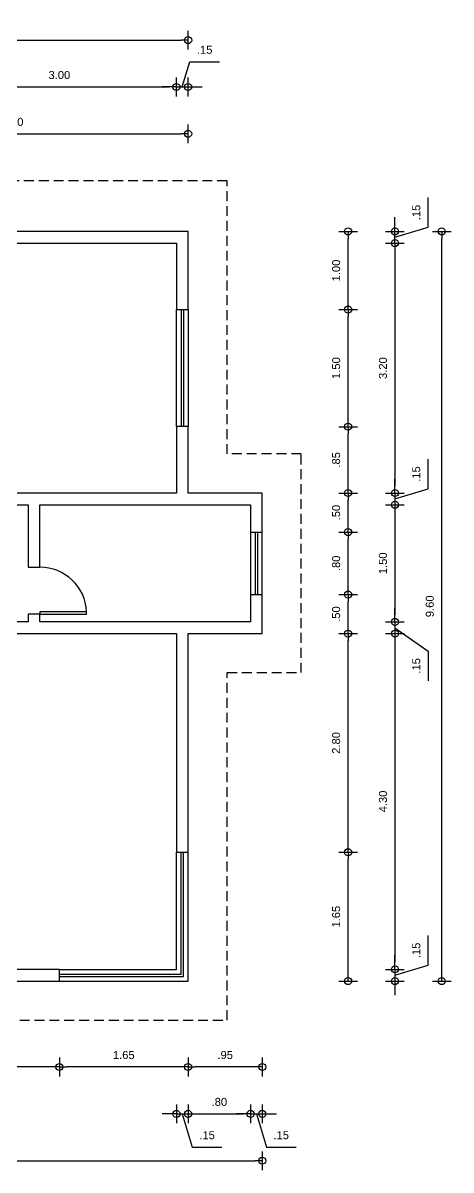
# Model space of a CAD drawing. Header units: millimetres. Extents: x -925 to 15138, y -9982 to 4708.
# Drawn here: x 9651 to 15138, y -9982 to 4708 of the extents above; entities that cross this region are included whole.
import ezdxf

# ---------------------------------------------------------------- set-up
doc = ezdxf.new("R2010")
doc.units = ezdxf.units.MM
doc.header["$LTSCALE"] = 5
doc.linetypes.add('DASHEDX2', pattern=[38.1, 25.4, -12.7])
for name, color, linetype in [('coberta', 7, 'DASHEDX2'), ('dimensoes', 7, 'Continuous'), ('janela alta', 7, 'Continuous'), ('janela baixa', 7, 'Continuous'), ('parede baixa', 7, 'Continuous'), ('paredes', 7, 'Continuous'), ('portas', 7, 'Continuous')]:
    doc.layers.add(name, color=color, linetype=linetype)
doc.styles.get("Standard").update_dxf_attribs({"font": 'Arial.ttf'})
doc.dimstyles.new('ISO-25', dxfattribs={"dimtxt": 102.5, "dimasz": 90.5, "dimexe": 120, "dimexo": 0.625, "dimgap": 100.625, "dimtad": 1, "dimlfac": 0.001, "dimzin": 4, "dimdsep": 46, "dimtxsty": 'Standard', "dimblk": 'ORIGIN', "dimblk1": 'ORIGIN', "dimblk2": 'ORIGIN', "dimcen": 2.5, "dimazin": 0, "dimtfac": 1, "dimtmove": 0, "dimatfit": 3, "dimldrblk": 'ORIGIN', "dimfxl": 120, "dimfxlon": 1, "dimarcsym": 0})

# ---------------------------------------------------------------- blocks, each defined once
blk = doc.blocks.new('_Origin')
at = {"color": 0, "linetype": 'ByBlock', "lineweight": -2}
blk.add_line((0, 0), (-1, 0), dxfattribs=at)
blk.add_circle((0, 0), 0.5, dxfattribs=at)
blk = doc.blocks.new('*D1')
at = {"layer": 'Defpoints', "color": 0, "transparency": 16777216}
for p in [(1918, -912), (12718, -3112), (12718, -9862)]:
    blk.add_point(p, dxfattribs=at)
at = {"layer": 'dimensoes', "color": 0, "lineweight": -2, "transparency": 16777216}
for p, q in [((1918, -9742), (1918, -9982)), ((12718, -9742), (12718, -9982)), ((2008, -9862), (12627, -9862))]:
    blk.add_line(p, q, dxfattribs=at)
at = {"layer": 'dimensoes', "color": 0, "lineweight": -2, "transparency": 16777216, "xscale": 90.5, "yscale": 90.5, "zscale": 90.5, "rotation": 180}
blk.add_blockref('_Origin', (1918, -9862), dxfattribs=at)
at = {"layer": 'dimensoes', "color": 0, "lineweight": -2, "transparency": 16777216, "xscale": 90.5, "yscale": 90.5, "zscale": 90.5}
blk.add_blockref('_Origin', (12718, -9862), dxfattribs=at)
at = {"layer": 'dimensoes', "color": 0, "transparency": 16777216, "insert": (7318, -9709), "char_height": 102.5, "attachment_point": 5}
blk.add_mtext('10.80', dxfattribs=at)
blk = doc.blocks.new('*D4')
at = {"layer": 'Defpoints', "color": 0, "transparency": 16777216}
for p in [(11768, -3112), (12718, -3112), (11768, -8662)]:
    blk.add_point(p, dxfattribs=at)
at = {"layer": 'dimensoes', "color": 0, "lineweight": -2, "transparency": 16777216}
for p, q in [((11768, -8542), (11768, -8782)), ((12627, -8662), (11858, -8662)), ((12718, -8542), (12718, -8782))]:
    blk.add_line(p, q, dxfattribs=at)
at = {"layer": 'dimensoes', "color": 0, "lineweight": -2, "transparency": 16777216, "xscale": 90.5, "yscale": 90.5, "zscale": 90.5, "rotation": 180}
blk.add_blockref('_Origin', (11768, -8662), dxfattribs=at)
at = {"layer": 'dimensoes', "color": 0, "lineweight": -2, "transparency": 16777216, "xscale": 90.5, "yscale": 90.5, "zscale": 90.5}
blk.add_blockref('_Origin', (12718, -8662), dxfattribs=at)
at = {"layer": 'dimensoes', "color": 0, "transparency": 16777216, "insert": (12243, -8509), "char_height": 102.5, "attachment_point": 5}
blk.add_mtext('.95', dxfattribs=at)
blk = doc.blocks.new('*D5')
at = {"layer": 'Defpoints', "color": 0, "transparency": 16777216}
for p in [(11768, -3112), (10118, -7562), (10118, -8662)]:
    blk.add_point(p, dxfattribs=at)
at = {"layer": 'dimensoes', "color": 0, "lineweight": -2, "transparency": 16777216}
for p, q in [((10118, -8542), (10118, -8782)), ((11677, -8662), (10208, -8662)), ((11768, -8542), (11768, -8782))]:
    blk.add_line(p, q, dxfattribs=at)
at = {"layer": 'dimensoes', "color": 0, "lineweight": -2, "transparency": 16777216, "xscale": 90.5, "yscale": 90.5, "zscale": 90.5, "rotation": 180}
blk.add_blockref('_Origin', (10118, -8662), dxfattribs=at)
at = {"layer": 'dimensoes', "color": 0, "lineweight": -2, "transparency": 16777216, "xscale": 90.5, "yscale": 90.5, "zscale": 90.5}
blk.add_blockref('_Origin', (11768, -8662), dxfattribs=at)
at = {"layer": 'dimensoes', "color": 0, "transparency": 16777216, "insert": (10943, -8509), "char_height": 102.5, "attachment_point": 5}
blk.add_mtext('1.65', dxfattribs=at)
blk = doc.blocks.new('*D6')
at = {"layer": 'Defpoints', "color": 0, "transparency": 16777216}
for p in [(8468, -7562), (10118, -7562), (8468, -8662)]:
    blk.add_point(p, dxfattribs=at)
at = {"layer": 'dimensoes', "color": 0, "lineweight": -2, "transparency": 16777216}
for p, q in [((8468, -8542), (8468, -8782)), ((10027, -8662), (8558, -8662)), ((10118, -8542), (10118, -8782))]:
    blk.add_line(p, q, dxfattribs=at)
at = {"layer": 'dimensoes', "color": 0, "lineweight": -2, "transparency": 16777216, "xscale": 90.5, "yscale": 90.5, "zscale": 90.5, "rotation": 180}
blk.add_blockref('_Origin', (8468, -8662), dxfattribs=at)
at = {"layer": 'dimensoes', "color": 0, "lineweight": -2, "transparency": 16777216, "xscale": 90.5, "yscale": 90.5, "zscale": 90.5}
blk.add_blockref('_Origin', (10118, -8662), dxfattribs=at)
at = {"layer": 'dimensoes', "color": 0, "transparency": 16777216, "insert": (9293, -8509), "char_height": 102.5, "attachment_point": 5}
blk.add_mtext('1.65', dxfattribs=at)
blk = doc.blocks.new('*D16')
at = {"layer": 'Defpoints', "color": 0, "transparency": 16777216}
for p in [(11618, -5912), (11768, -5912), (11768, -9262)]:
    blk.add_point(p, dxfattribs=at)
at = {"layer": 'dimensoes', "color": 0, "lineweight": -2, "transparency": 16777216}
for p, q in [((11618, -9142), (11618, -9382)), ((11768, -9142), (11768, -9382)), ((11527, -9262), (11437, -9262)), ((11618, -9262), (11768, -9262)), ((11618, -9262), (11768, -9262)), ((11693, -9262), (11821, -9689)), ((11858, -9262), (11949, -9262)), ((11821, -9689), (12201, -9689))]:
    blk.add_line(p, q, dxfattribs=at)
at = {"layer": 'dimensoes', "color": 0, "lineweight": -2, "transparency": 16777216, "xscale": 90.5, "yscale": 90.5, "zscale": 90.5}
blk.add_blockref('_Origin', (11618, -9262), dxfattribs=at)
at = {"layer": 'dimensoes', "color": 0, "lineweight": -2, "transparency": 16777216, "xscale": 90.5, "yscale": 90.5, "zscale": 90.5, "rotation": 180}
blk.add_blockref('_Origin', (11768, -9262), dxfattribs=at)
at = {"layer": 'dimensoes', "color": 0, "transparency": 16777216, "insert": (12011, -9536), "char_height": 102.5, "attachment_point": 5}
blk.add_mtext('.15', dxfattribs=at)
blk = doc.blocks.new('*D17')
at = {"layer": 'Defpoints', "color": 0, "transparency": 16777216}
for p in [(12568, -2962), (11768, -5912), (12568, -9262)]:
    blk.add_point(p, dxfattribs=at)
at = {"layer": 'dimensoes', "color": 0, "lineweight": -2, "transparency": 16777216}
for p, q in [((11768, -9142), (11768, -9382)), ((12568, -9142), (12568, -9382)), ((11858, -9262), (12477, -9262))]:
    blk.add_line(p, q, dxfattribs=at)
at = {"layer": 'dimensoes', "color": 0, "lineweight": -2, "transparency": 16777216, "xscale": 90.5, "yscale": 90.5, "zscale": 90.5, "rotation": 180}
blk.add_blockref('_Origin', (11768, -9262), dxfattribs=at)
at = {"layer": 'dimensoes', "color": 0, "lineweight": -2, "transparency": 16777216, "xscale": 90.5, "yscale": 90.5, "zscale": 90.5}
blk.add_blockref('_Origin', (12568, -9262), dxfattribs=at)
at = {"layer": 'dimensoes', "color": 0, "transparency": 16777216, "insert": (12168, -9109), "char_height": 102.5, "attachment_point": 5}
blk.add_mtext('.80', dxfattribs=at)
blk = doc.blocks.new('*D18')
at = {"layer": 'Defpoints', "color": 0, "transparency": 16777216}
for p in [(12568, -2962), (12718, -3112), (12718, -9262)]:
    blk.add_point(p, dxfattribs=at)
at = {"layer": 'dimensoes', "color": 0, "lineweight": -2, "transparency": 16777216}
for p, q in [((12568, -9142), (12568, -9382)), ((12718, -9142), (12718, -9382)), ((12477, -9262), (12387, -9262)), ((12568, -9262), (12718, -9262)), ((12568, -9262), (12718, -9262)), ((12643, -9262), (12771, -9689)), ((12808, -9262), (12899, -9262)), ((12771, -9689), (13151, -9689))]:
    blk.add_line(p, q, dxfattribs=at)
at = {"layer": 'dimensoes', "color": 0, "lineweight": -2, "transparency": 16777216, "xscale": 90.5, "yscale": 90.5, "zscale": 90.5}
blk.add_blockref('_Origin', (12568, -9262), dxfattribs=at)
at = {"layer": 'dimensoes', "color": 0, "lineweight": -2, "transparency": 16777216, "xscale": 90.5, "yscale": 90.5, "zscale": 90.5, "rotation": 180}
blk.add_blockref('_Origin', (12718, -9262), dxfattribs=at)
at = {"layer": 'dimensoes', "color": 0, "transparency": 16777216, "insert": (12961, -9536), "char_height": 102.5, "attachment_point": 5}
blk.add_mtext('.15', dxfattribs=at)
blk = doc.blocks.new('*D19')
at = {"layer": 'Defpoints', "color": 0, "transparency": 16777216}
for p in [(11768, -5912), (13818, -5912), (11768, -7562)]:
    blk.add_point(p, dxfattribs=at)
at = {"layer": 'dimensoes', "color": 0, "lineweight": -2, "transparency": 16777216}
for p, q in [((13698, -5912), (13938, -5912)), ((13818, -7471), (13818, -6002)), ((13698, -7562), (13938, -7562))]:
    blk.add_line(p, q, dxfattribs=at)
at = {"layer": 'dimensoes', "color": 0, "lineweight": -2, "transparency": 16777216, "xscale": 90.5, "yscale": 90.5, "zscale": 90.5}
for p, rotation in [((13818, -5912), 90), ((13818, -7562), 270)]:
    blk.add_blockref('_Origin', p, dxfattribs=dict(at, rotation=rotation))
at = {"layer": 'dimensoes', "color": 0, "transparency": 16777216, "insert": (13665, -6737), "char_height": 102.5, "attachment_point": 5, "rotation": 90}
blk.add_mtext('1.65', dxfattribs=at)
blk = doc.blocks.new('*D20')
at = {"layer": 'Defpoints', "color": 0, "transparency": 16777216}
for p in [(12718, -3112), (13818, -3112), (11768, -5912)]:
    blk.add_point(p, dxfattribs=at)
at = {"layer": 'dimensoes', "color": 0, "lineweight": -2, "transparency": 16777216}
for p, q in [((13698, -3112), (13938, -3112)), ((13818, -5821), (13818, -3202)), ((13698, -5912), (13938, -5912))]:
    blk.add_line(p, q, dxfattribs=at)
at = {"layer": 'dimensoes', "color": 0, "lineweight": -2, "transparency": 16777216, "xscale": 90.5, "yscale": 90.5, "zscale": 90.5}
for p, rotation in [((13818, -3112), 90), ((13818, -5912), 270)]:
    blk.add_blockref('_Origin', p, dxfattribs=dict(at, rotation=rotation))
at = {"layer": 'dimensoes', "color": 0, "transparency": 16777216, "insert": (13665, -4512), "char_height": 102.5, "attachment_point": 5, "rotation": 90}
blk.add_mtext('2.80', dxfattribs=at)
blk = doc.blocks.new('*D21')
at = {"layer": 'Defpoints', "color": 0, "transparency": 16777216}
for p in [(12718, -2612), (13818, -2612), (12718, -3112)]:
    blk.add_point(p, dxfattribs=at)
at = {"layer": 'dimensoes', "color": 0, "lineweight": -2, "transparency": 16777216}
for p, q in [((13698, -2612), (13938, -2612)), ((13818, -3021), (13818, -2702)), ((13698, -3112), (13938, -3112))]:
    blk.add_line(p, q, dxfattribs=at)
at = {"layer": 'dimensoes', "color": 0, "lineweight": -2, "transparency": 16777216, "xscale": 90.5, "yscale": 90.5, "zscale": 90.5}
for p, rotation in [((13818, -2612), 90), ((13818, -3112), 270)]:
    blk.add_blockref('_Origin', p, dxfattribs=dict(at, rotation=rotation))
at = {"layer": 'dimensoes', "color": 0, "transparency": 16777216, "insert": (13665, -2862), "char_height": 102.5, "attachment_point": 5, "rotation": 90}
blk.add_mtext('.50', dxfattribs=at)
blk = doc.blocks.new('*D22')
at = {"layer": 'Defpoints', "color": 0, "transparency": 16777216}
for p in [(12718, -1812), (13818, -1812), (12718, -2612)]:
    blk.add_point(p, dxfattribs=at)
at = {"layer": 'dimensoes', "color": 0, "lineweight": -2, "transparency": 16777216}
for p, q in [((13698, -1812), (13938, -1812)), ((13818, -2521), (13818, -1902)), ((13698, -2612), (13938, -2612))]:
    blk.add_line(p, q, dxfattribs=at)
at = {"layer": 'dimensoes', "color": 0, "lineweight": -2, "transparency": 16777216, "xscale": 90.5, "yscale": 90.5, "zscale": 90.5}
for p, rotation in [((13818, -1812), 90), ((13818, -2612), 270)]:
    blk.add_blockref('_Origin', p, dxfattribs=dict(at, rotation=rotation))
at = {"layer": 'dimensoes', "color": 0, "transparency": 16777216, "insert": (13665, -2212), "char_height": 102.5, "attachment_point": 5, "rotation": 90}
blk.add_mtext('.80', dxfattribs=at)
blk = doc.blocks.new('*D23')
at = {"layer": 'Defpoints', "color": 0, "transparency": 16777216}
for p in [(12718, -1312), (13818, -1312), (12718, -1812)]:
    blk.add_point(p, dxfattribs=at)
at = {"layer": 'dimensoes', "color": 0, "lineweight": -2, "transparency": 16777216}
for p, q in [((13698, -1312), (13938, -1312)), ((13818, -1721), (13818, -1402)), ((13698, -1812), (13938, -1812))]:
    blk.add_line(p, q, dxfattribs=at)
at = {"layer": 'dimensoes', "color": 0, "lineweight": -2, "transparency": 16777216, "xscale": 90.5, "yscale": 90.5, "zscale": 90.5}
for p, rotation in [((13818, -1312), 90), ((13818, -1812), 270)]:
    blk.add_blockref('_Origin', p, dxfattribs=dict(at, rotation=rotation))
at = {"layer": 'dimensoes', "color": 0, "transparency": 16777216, "insert": (13665, -1562), "char_height": 102.5, "attachment_point": 5, "rotation": 90}
blk.add_mtext('.50', dxfattribs=at)
blk = doc.blocks.new('*D24')
at = {"layer": 'Defpoints', "color": 0, "transparency": 16777216}
for p in [(11768, -462), (13818, -462), (12718, -1312)]:
    blk.add_point(p, dxfattribs=at)
at = {"layer": 'dimensoes', "color": 0, "lineweight": -2, "transparency": 16777216}
for p, q in [((13698, -462), (13938, -462)), ((13818, -1221), (13818, -552)), ((13698, -1312), (13938, -1312))]:
    blk.add_line(p, q, dxfattribs=at)
at = {"layer": 'dimensoes', "color": 0, "lineweight": -2, "transparency": 16777216, "xscale": 90.5, "yscale": 90.5, "zscale": 90.5}
for p, rotation in [((13818, -462), 90), ((13818, -1312), 270)]:
    blk.add_blockref('_Origin', p, dxfattribs=dict(at, rotation=rotation))
at = {"layer": 'dimensoes', "color": 0, "transparency": 16777216, "insert": (13665, -887), "char_height": 102.5, "attachment_point": 5, "rotation": 90}
blk.add_mtext('.85', dxfattribs=at)
blk = doc.blocks.new('*D25')
at = {"layer": 'Defpoints', "color": 0, "transparency": 16777216}
for p in [(11768, 1038), (13818, 1038), (11768, -462)]:
    blk.add_point(p, dxfattribs=at)
at = {"layer": 'dimensoes', "color": 0, "lineweight": -2, "transparency": 16777216}
for p, q in [((13698, 1038), (13938, 1038)), ((13818, -371), (13818, 948)), ((13698, -462), (13938, -462))]:
    blk.add_line(p, q, dxfattribs=at)
at = {"layer": 'dimensoes', "color": 0, "lineweight": -2, "transparency": 16777216, "xscale": 90.5, "yscale": 90.5, "zscale": 90.5}
for p, rotation in [((13818, 1038), 90), ((13818, -462), 270)]:
    blk.add_blockref('_Origin', p, dxfattribs=dict(at, rotation=rotation))
at = {"layer": 'dimensoes', "color": 0, "transparency": 16777216, "insert": (13665, 288), "char_height": 102.5, "attachment_point": 5, "rotation": 90}
blk.add_mtext('1.50', dxfattribs=at)
blk = doc.blocks.new('*D26')
at = {"layer": 'Defpoints', "color": 0, "transparency": 16777216}
for p in [(11768, 2038), (13818, 2038), (11768, 1038)]:
    blk.add_point(p, dxfattribs=at)
at = {"layer": 'dimensoes', "color": 0, "lineweight": -2, "transparency": 16777216}
for p, q in [((13698, 2038), (13938, 2038)), ((13818, 1129), (13818, 1948)), ((13698, 1038), (13938, 1038))]:
    blk.add_line(p, q, dxfattribs=at)
at = {"layer": 'dimensoes', "color": 0, "lineweight": -2, "transparency": 16777216, "xscale": 90.5, "yscale": 90.5, "zscale": 90.5}
for p, rotation in [((13818, 2038), 90), ((13818, 1038), 270)]:
    blk.add_blockref('_Origin', p, dxfattribs=dict(at, rotation=rotation))
at = {"layer": 'dimensoes', "color": 0, "transparency": 16777216, "insert": (13665, 1538), "char_height": 102.5, "attachment_point": 5, "rotation": 90}
blk.add_mtext('1.00', dxfattribs=at)
blk = doc.blocks.new('*D27')
at = {"layer": 'Defpoints', "color": 0, "transparency": 16777216}
for p in [(11574, 2038), (15018, 2038), (11574, -7562)]:
    blk.add_point(p, dxfattribs=at)
at = {"layer": 'dimensoes', "color": 0, "lineweight": -2, "transparency": 16777216}
for p, q in [((14898, 2038), (15138, 2038)), ((15018, -7471), (15018, 1948)), ((14898, -7562), (15138, -7562))]:
    blk.add_line(p, q, dxfattribs=at)
at = {"layer": 'dimensoes', "color": 0, "lineweight": -2, "transparency": 16777216, "xscale": 90.5, "yscale": 90.5, "zscale": 90.5}
for p, rotation in [((15018, 2038), 90), ((15018, -7562), 270)]:
    blk.add_blockref('_Origin', p, dxfattribs=dict(at, rotation=rotation))
at = {"layer": 'dimensoes', "color": 0, "transparency": 16777216, "insert": (14865, -2762), "char_height": 102.5, "attachment_point": 5, "rotation": 90}
blk.add_mtext('9.60', dxfattribs=at)
blk = doc.blocks.new('*D29')
at = {"layer": 'Defpoints', "color": 0, "transparency": 16777216}
for p in [(11618, 1888), (11618, -1312), (14418, -1312)]:
    blk.add_point(p, dxfattribs=at)
at = {"layer": 'dimensoes', "color": 0, "lineweight": -2, "transparency": 16777216}
for p, q in [((14298, 1888), (14538, 1888)), ((14418, 1798), (14418, -1221)), ((14298, -1312), (14538, -1312))]:
    blk.add_line(p, q, dxfattribs=at)
at = {"layer": 'dimensoes', "color": 0, "lineweight": -2, "transparency": 16777216, "xscale": 90.5, "yscale": 90.5, "zscale": 90.5}
for p, rotation in [((14418, 1888), 90), ((14418, -1312), 270)]:
    blk.add_blockref('_Origin', p, dxfattribs=dict(at, rotation=rotation))
at = {"layer": 'dimensoes', "color": 0, "transparency": 16777216, "insert": (14265, 288), "char_height": 102.5, "attachment_point": 5, "rotation": 90}
blk.add_mtext('3.20', dxfattribs=at)
blk = doc.blocks.new('*D30')
at = {"layer": 'Defpoints', "color": 0, "transparency": 16777216}
for p in [(11618, -1312), (12568, -1462), (14418, -1462)]:
    blk.add_point(p, dxfattribs=at)
at = {"layer": 'dimensoes', "color": 0, "lineweight": -2, "transparency": 16777216}
for p, q in [((14844, -1259), (14844, -878)), ((14418, -1221), (14418, -1131)), ((14298, -1312), (14538, -1312)), ((14418, -1387), (14844, -1259)), ((14418, -1312), (14418, -1462)), ((14418, -1312), (14418, -1462)), ((14298, -1462), (14538, -1462)), ((14418, -1552), (14418, -1643))]:
    blk.add_line(p, q, dxfattribs=at)
at = {"layer": 'dimensoes', "color": 0, "lineweight": -2, "transparency": 16777216, "xscale": 90.5, "yscale": 90.5, "zscale": 90.5}
for p, rotation in [((14418, -1312), 270), ((14418, -1462), 90)]:
    blk.add_blockref('_Origin', p, dxfattribs=dict(at, rotation=rotation))
at = {"layer": 'dimensoes', "color": 0, "transparency": 16777216, "insert": (14692, -1069), "char_height": 102.5, "attachment_point": 5, "rotation": 90}
blk.add_mtext('.15', dxfattribs=at)
blk = doc.blocks.new('*D31')
at = {"layer": 'Defpoints', "color": 0, "transparency": 16777216}
for p in [(12568, -1462), (12568, -2962), (14418, -2962)]:
    blk.add_point(p, dxfattribs=at)
at = {"layer": 'dimensoes', "color": 0, "lineweight": -2, "transparency": 16777216}
for p, q in [((14298, -1462), (14538, -1462)), ((14418, -1552), (14418, -2871)), ((14298, -2962), (14538, -2962))]:
    blk.add_line(p, q, dxfattribs=at)
at = {"layer": 'dimensoes', "color": 0, "lineweight": -2, "transparency": 16777216, "xscale": 90.5, "yscale": 90.5, "zscale": 90.5}
for p, rotation in [((14418, -1462), 90), ((14418, -2962), 270)]:
    blk.add_blockref('_Origin', p, dxfattribs=dict(at, rotation=rotation))
at = {"layer": 'dimensoes', "color": 0, "transparency": 16777216, "insert": (14265, -2212), "char_height": 102.5, "attachment_point": 5, "rotation": 90}
blk.add_mtext('1.50', dxfattribs=at)
blk = doc.blocks.new('*D32')
at = {"layer": 'Defpoints', "color": 0, "transparency": 16777216}
for p in [(12568, -2962), (12718, -3112), (14418, -3112)]:
    blk.add_point(p, dxfattribs=at)
at = {"layer": 'dimensoes', "color": 0, "lineweight": -2, "transparency": 16777216}
for p, q in [((14418, -2871), (14418, -2781)), ((14298, -2962), (14538, -2962)), ((14418, -2962), (14418, -3112)), ((14418, -2962), (14418, -3112)), ((14418, -3037), (14844, -3335)), ((14298, -3112), (14538, -3112)), ((14418, -3202), (14418, -3293)), ((14844, -3335), (14844, -3715))]:
    blk.add_line(p, q, dxfattribs=at)
at = {"layer": 'dimensoes', "color": 0, "lineweight": -2, "transparency": 16777216, "xscale": 90.5, "yscale": 90.5, "zscale": 90.5}
for p, rotation in [((14418, -2962), 270), ((14418, -3112), 90)]:
    blk.add_blockref('_Origin', p, dxfattribs=dict(at, rotation=rotation))
at = {"layer": 'dimensoes', "color": 0, "transparency": 16777216, "insert": (14692, -3525), "char_height": 102.5, "attachment_point": 5, "rotation": 90}
blk.add_mtext('.15', dxfattribs=at)
blk = doc.blocks.new('*D33')
at = {"layer": 'Defpoints', "color": 0, "transparency": 16777216}
for p in [(12718, -3112), (11618, -7412), (14418, -7412)]:
    blk.add_point(p, dxfattribs=at)
at = {"layer": 'dimensoes', "color": 0, "lineweight": -2, "transparency": 16777216}
for p, q in [((14298, -3112), (14538, -3112)), ((14418, -3202), (14418, -7321)), ((14298, -7412), (14538, -7412))]:
    blk.add_line(p, q, dxfattribs=at)
at = {"layer": 'dimensoes', "color": 0, "lineweight": -2, "transparency": 16777216, "xscale": 90.5, "yscale": 90.5, "zscale": 90.5}
for p, rotation in [((14418, -3112), 90), ((14418, -7412), 270)]:
    blk.add_blockref('_Origin', p, dxfattribs=dict(at, rotation=rotation))
at = {"layer": 'dimensoes', "color": 0, "transparency": 16777216, "insert": (14265, -5262), "char_height": 102.5, "attachment_point": 5, "rotation": 90}
blk.add_mtext('4.30', dxfattribs=at)
blk = doc.blocks.new('*D34')
at = {"layer": 'Defpoints', "color": 0, "transparency": 16777216}
for p in [(11618, -7412), (11768, -7562), (14418, -7562)]:
    blk.add_point(p, dxfattribs=at)
at = {"layer": 'dimensoes', "color": 0, "lineweight": -2, "transparency": 16777216}
for p, q in [((14844, -7359), (14844, -6978)), ((14418, -7321), (14418, -7231)), ((14298, -7412), (14538, -7412)), ((14418, -7487), (14844, -7359)), ((14418, -7412), (14418, -7562)), ((14418, -7412), (14418, -7562)), ((14298, -7562), (14538, -7562)), ((14418, -7652), (14418, -7743))]:
    blk.add_line(p, q, dxfattribs=at)
at = {"layer": 'dimensoes', "color": 0, "lineweight": -2, "transparency": 16777216, "xscale": 90.5, "yscale": 90.5, "zscale": 90.5}
for p, rotation in [((14418, -7412), 270), ((14418, -7562), 90)]:
    blk.add_blockref('_Origin', p, dxfattribs=dict(at, rotation=rotation))
at = {"layer": 'dimensoes', "color": 0, "transparency": 16777216, "insert": (14692, -7169), "char_height": 102.5, "attachment_point": 5, "rotation": 90}
blk.add_mtext('.15', dxfattribs=at)
blk = doc.blocks.new('*D36')
at = {"layer": 'Defpoints', "color": 0, "transparency": 16777216}
for p in [(11768, 2038), (14418, 2038), (11618, 1888)]:
    blk.add_point(p, dxfattribs=at)
at = {"layer": 'dimensoes', "color": 0, "lineweight": -2, "transparency": 16777216}
for p, q in [((14844, 2091), (14844, 2472)), ((14418, 2129), (14418, 2219)), ((14418, 1963), (14844, 2091)), ((14298, 2038), (14538, 2038)), ((14418, 1888), (14418, 2038)), ((14418, 1888), (14418, 2038)), ((14298, 1888), (14538, 1888)), ((14418, 1798), (14418, 1707))]:
    blk.add_line(p, q, dxfattribs=at)
at = {"layer": 'dimensoes', "color": 0, "lineweight": -2, "transparency": 16777216, "xscale": 90.5, "yscale": 90.5, "zscale": 90.5}
for p, rotation in [((14418, 2038), 270), ((14418, 1888), 90)]:
    blk.add_blockref('_Origin', p, dxfattribs=dict(at, rotation=rotation))
at = {"layer": 'dimensoes', "color": 0, "transparency": 16777216, "insert": (14692, 2281), "char_height": 102.5, "attachment_point": 5, "rotation": 90}
blk.add_mtext('.15', dxfattribs=at)
blk = doc.blocks.new('*D37')
at = {"layer": 'Defpoints', "color": 0, "transparency": 16777216}
for p in [(11768, 4488), (1918, 2038), (11768, 2038)]:
    blk.add_point(p, dxfattribs=at)
at = {"layer": 'dimensoes', "color": 0, "lineweight": -2, "transparency": 16777216}
for p, q in [((1918, 4368), (1918, 4608)), ((11768, 4368), (11768, 4608)), ((2008, 4488), (11677, 4488))]:
    blk.add_line(p, q, dxfattribs=at)
at = {"layer": 'dimensoes', "color": 0, "lineweight": -2, "transparency": 16777216, "xscale": 90.5, "yscale": 90.5, "zscale": 90.5, "rotation": 180}
blk.add_blockref('_Origin', (1918, 4488), dxfattribs=at)
at = {"layer": 'dimensoes', "color": 0, "lineweight": -2, "transparency": 16777216, "xscale": 90.5, "yscale": 90.5, "zscale": 90.5}
blk.add_blockref('_Origin', (11768, 4488), dxfattribs=at)
at = {"layer": 'dimensoes', "color": 0, "transparency": 16777216, "insert": (6843, 4641), "char_height": 102.5, "attachment_point": 5}
blk.add_mtext('9.85', dxfattribs=at)
blk = doc.blocks.new('*D43')
at = {"layer": 'Defpoints', "color": 0, "transparency": 16777216}
for p in [(11618, 3888), (8618, 1888), (11618, 1888)]:
    blk.add_point(p, dxfattribs=at)
at = {"layer": 'dimensoes', "color": 0, "lineweight": -2, "transparency": 16777216}
for p, q in [((8618, 3768), (8618, 4008)), ((11618, 3768), (11618, 4008)), ((8708, 3888), (11527, 3888))]:
    blk.add_line(p, q, dxfattribs=at)
at = {"layer": 'dimensoes', "color": 0, "lineweight": -2, "transparency": 16777216, "xscale": 90.5, "yscale": 90.5, "zscale": 90.5, "rotation": 180}
blk.add_blockref('_Origin', (8618, 3888), dxfattribs=at)
at = {"layer": 'dimensoes', "color": 0, "lineweight": -2, "transparency": 16777216, "xscale": 90.5, "yscale": 90.5, "zscale": 90.5}
blk.add_blockref('_Origin', (11618, 3888), dxfattribs=at)
at = {"layer": 'dimensoes', "color": 0, "transparency": 16777216, "insert": (10118, 4041), "char_height": 102.5, "attachment_point": 5}
blk.add_mtext('3.00', dxfattribs=at)
blk = doc.blocks.new('*D44')
at = {"layer": 'Defpoints', "color": 0, "transparency": 16777216}
for p in [(11768, 3888), (11768, 2038), (11618, 1888)]:
    blk.add_point(p, dxfattribs=at)
at = {"layer": 'dimensoes', "color": 0, "lineweight": -2, "transparency": 16777216}
for p, q in [((11693, 3888), (11789, 4211)), ((11789, 4211), (12170, 4211)), ((11618, 3768), (11618, 4008)), ((11768, 3768), (11768, 4008)), ((11527, 3888), (11437, 3888)), ((11618, 3888), (11768, 3888)), ((11618, 3888), (11768, 3888)), ((11858, 3888), (11949, 3888))]:
    blk.add_line(p, q, dxfattribs=at)
at = {"layer": 'dimensoes', "color": 0, "lineweight": -2, "transparency": 16777216, "xscale": 90.5, "yscale": 90.5, "zscale": 90.5}
blk.add_blockref('_Origin', (11618, 3888), dxfattribs=at)
at = {"layer": 'dimensoes', "color": 0, "lineweight": -2, "transparency": 16777216, "xscale": 90.5, "yscale": 90.5, "zscale": 90.5, "rotation": 180}
blk.add_blockref('_Origin', (11768, 3888), dxfattribs=at)
at = {"layer": 'dimensoes', "color": 0, "transparency": 16777216, "insert": (11980, 4364), "char_height": 102.5, "attachment_point": 5}
blk.add_mtext('.15', dxfattribs=at)
blk = doc.blocks.new('*D50')
at = {"layer": 'Defpoints', "color": 0, "transparency": 16777216}
for p in [(11768, 3288), (7268, 2038), (11768, 2038)]:
    blk.add_point(p, dxfattribs=at)
at = {"layer": 'dimensoes', "color": 0, "lineweight": -2, "transparency": 16777216}
for p, q in [((7268, 3168), (7268, 3408)), ((11768, 3168), (11768, 3408)), ((7358, 3288), (11677, 3288))]:
    blk.add_line(p, q, dxfattribs=at)
at = {"layer": 'dimensoes', "color": 0, "lineweight": -2, "transparency": 16777216, "xscale": 90.5, "yscale": 90.5, "zscale": 90.5, "rotation": 180}
blk.add_blockref('_Origin', (7268, 3288), dxfattribs=at)
at = {"layer": 'dimensoes', "color": 0, "lineweight": -2, "transparency": 16777216, "xscale": 90.5, "yscale": 90.5, "zscale": 90.5}
blk.add_blockref('_Origin', (11768, 3288), dxfattribs=at)
at = {"layer": 'dimensoes', "color": 0, "transparency": 16777216, "insert": (9518, 3441), "char_height": 102.5, "attachment_point": 5}
blk.add_mtext('4.50', dxfattribs=at)

msp = doc.modelspace()

# ---------------------------------------------------------------- linework, layer by layer
at = {"layer": 'coberta'}
msp.add_lwpolyline([(1417.612, 2688.233), (1417.612, -8061.767), (12267.612, -8061.767), (12267.612, -3611.767), (13217.612, -3611.767), (13217.612, -811.767), (12267.612, -811.767), (12267.612, 2688.233)], close=True, dxfattribs=at)
at = {"layer": 'janela alta'}
for p, q in [((12567.612, -1811.767), (12717.612, -1811.767)), ((12627.612, -1811.767), (12627.612, -2611.767)), ((12657.612, -1811.767), (12657.612, -2611.767)), ((12567.612, -2611.767), (12717.612, -2611.767))]:
    msp.add_line(p, q, dxfattribs=at)
at = {"layer": 'janela baixa'}
for p, q in [((11677.612, 1038.233), (11677.612, -461.767)), ((11707.612, 1038.233), (11707.612, -461.767))]:
    msp.add_line(p, q, dxfattribs=at)
for points in [[(10117.612, -7501.767), (11707.612, -7501.767), (11707.612, -5911.767)], [(10117.612, -7471.767), (11677.612, -7471.767), (11677.612, -5911.767)]]:
    msp.add_lwpolyline(points, dxfattribs=at)
at = {"layer": 'parede baixa'}
for p, q in [((11617.612, -461.767), (11617.612, 1038.233)), ((11767.612, 1038.233), (11767.612, -461.767))]:
    msp.add_line(p, q, dxfattribs=at)
for points in [[(10117.612, -7411.767), (11617.612, -7411.767), (11617.612, -5911.767)], [(10117.612, -7561.767), (11767.612, -7561.767), (11767.612, -5911.767)]]:
    msp.add_lwpolyline(points, dxfattribs=at)
at = {"layer": 'paredes', "lineweight": 30}
for points in [[(8617.612, 1888.233), (11617.612, 1888.233), (11617.612, 1038.233), (11767.612, 1038.233), (11767.612, 2038.233), (4417.612, 2038.233)], [(9517.612, -3111.767), (11617.612, -3111.767), (11617.612, -5911.767), (11767.612, -5911.767), (11767.612, -3111.767), (12717.612, -3111.767), (12717.612, -1311.767), (11767.612, -1311.767), (11767.612, -461.767), (11617.612, -461.767), (11617.612, -1311.767), (9517.612, -1311.767)], [(9517.612, -1461.767), (9717.612, -1461.767), (9717.612, -2261.767), (9867.612, -2261.767), (9867.612, -1461.767), (11617.612, -1461.767), (12567.612, -1461.767), (12567.612, -2961.767), (11617.612, -2961.767), (9867.612, -2961.767), (9867.612, -2861.767), (9717.612, -2861.767), (9717.612, -2961.767), (9517.612, -2961.767)]]:
    msp.add_lwpolyline(points, dxfattribs=at)
msp.add_lwpolyline([(8467.612, -7071.767), (8467.612, -7561.767), (10117.612, -7561.767), (10117.612, -7411.767), (8617.612, -7411.767), (8617.612, -7071.767)], close=True, dxfattribs=at)
at = {"layer": 'portas'}
msp.add_lwpolyline([(9867.612, -2861.767), (10467.612, -2861.767), (10467.612, -2831.767), (9867.612, -2831.767)], close=True, dxfattribs=at)
msp.add_arc((9867.612, -2861.767), 600.75, 2.8624052, 90, dxfattribs=at)

# ---------------------------------------------------------------- dimensions: what is measured, and where the dimension line sits
at = {"layer": 'dimensoes'}
for base, p1, p2, picture, middle in [((11767.612, 4488.233), (1917.612, 2038.233), (11767.612, 2038.233), '*D37', (6842.612, 4640.807)), ((12717.612, -9861.767), (1917.612, -911.767), (12717.612, -3111.767), '*D1', (7317.612, -9709.193)), ((11767.612, -8661.767), (12717.612, -3111.767), (11767.612, -3111.767), '*D4', (12242.612, -8509.193))]:
    dim = msp.add_linear_dim(base=base, p1=p1, p2=p2, dimstyle='ISO-25', dxfattribs=at)
    dim.commit()
    dim.dimension.update_dxf_attribs({"geometry": picture, "text_midpoint": middle})
for base, p1, p2, picture, middle in [((11767.612, 3888.233), (11617.612, 1888.233), (11767.612, 2038.233), '*D44', (11890.103, 4363.694)), ((11617.612, 3888.233), (8617.612, 1888.233), (11617.612, 1888.233), '*D43', (10117.612, 4040.807)), ((11767.612, 3288.233), (7267.612, 2038.233), (11767.612, 2038.233), '*D50', (9517.612, 3440.807)), ((12567.612, -9261.767), (11767.612, -5911.767), (12567.612, -2961.767), '*D17', (12167.612, -9109.193)), ((12717.612, -9261.767), (12567.612, -2961.767), (12717.612, -3111.767), '*D18', (12871.273, -9535.978)), ((10117.612, -8661.767), (11767.612, -3111.767), (10117.612, -7561.767), '*D5', (10942.612, -8509.193)), ((11767.612, -9261.767), (11617.612, -5911.767), (11767.612, -5911.767), '*D16', (11921.273, -9535.978)), ((8467.612, -8661.767), (10117.612, -7561.767), (8467.612, -7561.767), '*D6', (9292.612, -8509.193))]:
    dim = msp.add_linear_dim(base=base, p1=p1, p2=p2, dimstyle='ISO-25', override={"dimtmove": 1}, dxfattribs=at)
    dim.commit()
    dim.dimension.update_dxf_attribs({"geometry": picture, "text_midpoint": middle})
for base, p1, p2, picture, middle in [((14417.612, 2038.233), (11617.612, 1888.233), (11767.612, 2038.233), '*D36', (14691.823, 2191.894)), ((13817.612, 2038.233), (11767.612, 1038.233), (11767.612, 2038.233), '*D26', (13665.038, 1538.233)), ((13817.612, 1038.233), (11767.612, -461.767), (11767.612, 1038.233), '*D25', (13665.038, 288.233)), ((13817.612, -461.767), (12717.612, -1311.767), (11767.612, -461.767), '*D24', (13665.038, -886.767)), ((14417.612, -1461.767), (11617.612, -1311.767), (12567.612, -1461.767), '*D30', (14691.823, -1158.106)), ((13817.612, -1311.767), (12717.612, -1811.767), (12717.612, -1311.767), '*D23', (13665.038, -1561.767)), ((14417.612, -2961.767), (12567.612, -1461.767), (12567.612, -2961.767), '*D31', (14265.038, -2211.767)), ((13817.612, -1811.767), (12717.612, -2611.767), (12717.612, -1811.767), '*D22', (13665.038, -2211.767)), ((13817.612, -2611.767), (12717.612, -3111.767), (12717.612, -2611.767), '*D21', (13665.038, -2861.767)), ((14417.612, -7411.767), (12717.612, -3111.767), (11617.612, -7411.767), '*D33', (14265.038, -5261.767)), ((13817.612, -3111.767), (11767.612, -5911.767), (12717.612, -3111.767), '*D20', (13665.038, -4511.767)), ((14417.612, -7561.767), (11617.612, -7411.767), (11767.612, -7561.767), '*D34', (14691.823, -7258.106))]:
    dim = msp.add_linear_dim(base=base, p1=p1, p2=p2, angle=90, dimstyle='ISO-25', override={"dimtmove": 1}, dxfattribs=at)
    dim.commit()
    dim.dimension.update_dxf_attribs({"geometry": picture, "text_midpoint": middle})
for base, p1, p2, picture, middle in [((15017.612, 2038.233), (11573.947, -7561.767), (11573.947, 2038.233), '*D27', (14865.038, -2761.767)), ((14417.612, -1311.767), (11617.612, 1888.233), (11617.612, -1311.767), '*D29', (14265.038, 288.233)), ((13817.612, -5911.767), (11767.612, -7561.767), (11767.612, -5911.767), '*D19', (13665.038, -6736.767))]:
    dim = msp.add_linear_dim(base=base, p1=p1, p2=p2, angle=90, dimstyle='ISO-25', dxfattribs=at)
    dim.commit()
    dim.dimension.update_dxf_attribs({"geometry": picture, "text_midpoint": middle})
dim = msp.add_linear_dim(base=(14417.612, -3111.767), p1=(12567.612, -2961.767), p2=(12717.612, -3111.767), angle=90, dimstyle='ISO-25', override={"dimtmove": 1}, dxfattribs=at)
dim.commit()
dim.dimension.update_dxf_attribs({"geometry": '*D32', "text_midpoint": (14844.397, -3435.825), "dimtype": 160})

doc.saveas('drawing.dxf')
